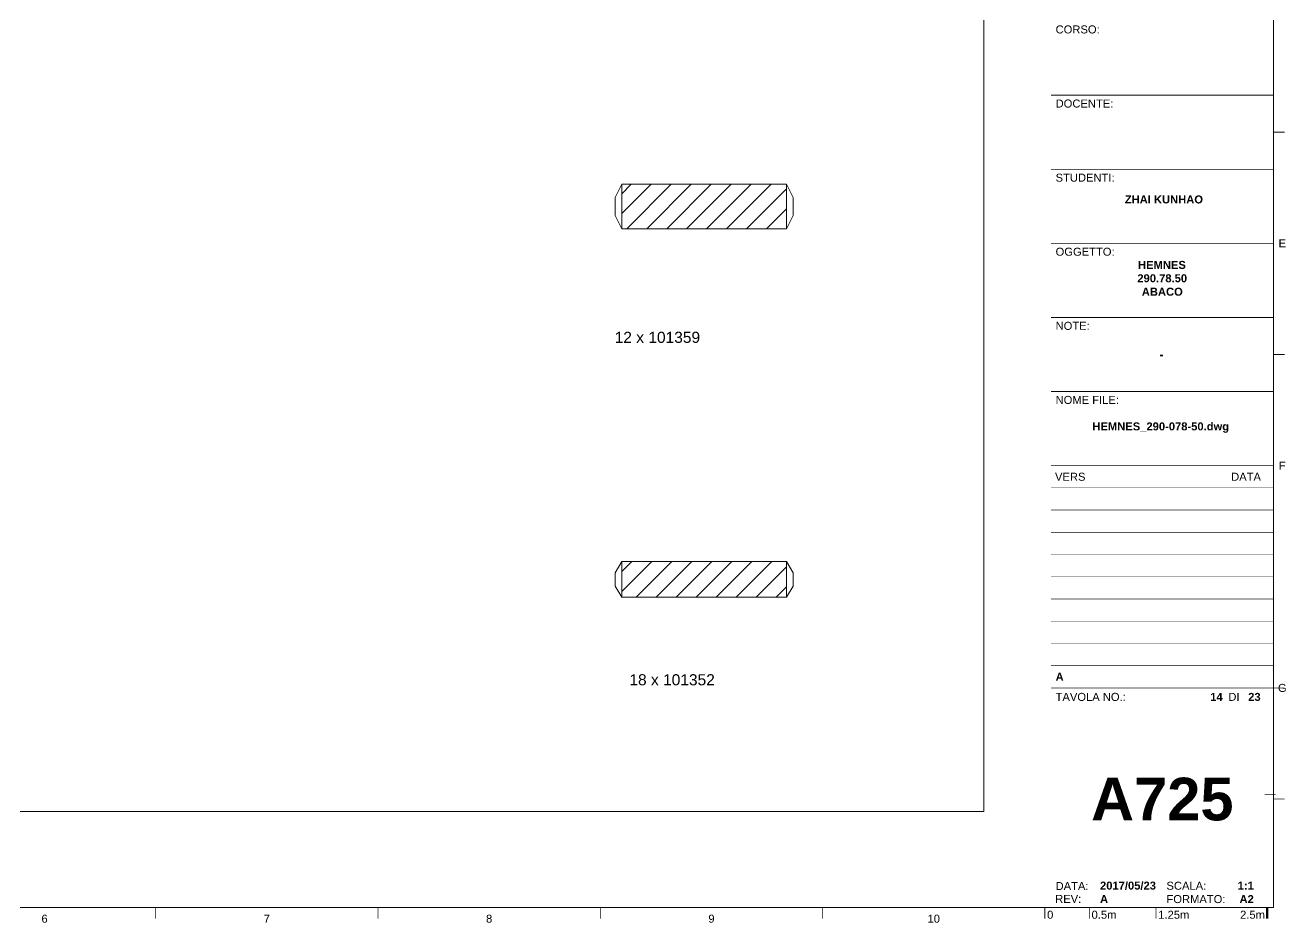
# Paper-space layout 'A725' of a CAD drawing. Header units: centimetres, sheet in millimetres. Extents: x 13 to 579, y 10 to 416.
# Drawn here: x 292.6 to 576.1, y 10.2 to 212.2 of the extents above; entities that cross this region are included whole.
import ezdxf
from ezdxf.enums import TextEntityAlignment as Align

# ---------------------------------------------------------------- set-up
doc = ezdxf.new("R2010")
doc.units = ezdxf.units.CM
for name, color, linetype, lineweight in [('A-SECT-MCUT1', 7, 'Continuous', 13), ('G-ANNO-NPLT', 2, 'Continuous', 18), ('G-ANNO-TEXT', 3, 'Continuous', 18), ('G-ANNO-TTLB', 3, 'Continuous', 18)]:
    doc.layers.add(name, color=color, linetype=linetype, lineweight=lineweight)
doc.styles.add('ARIAL', font='arial.ttf')
doc.styles.add('ARIAL-BOLD', font='arialbd.ttf')
doc.styles.add('E-ARIAL', font='arial.ttf')

# ---------------------------------------------------------------- blocks, each defined once
blk = doc.blocks.new('*U50')
at = {"layer": 'G-ANNO-TTLB'}
for points, const_width in [([(0, -2.5), (0, 0)], 0.18), ([(10, 0), (10, -2.5)], 0.18), ([(25, 0), (25, -2.5)], 0.18), ([(50, 0), (50, -2.5)], 0.48)]:
    blk.add_lwpolyline(points, dxfattribs=dict(at, const_width=const_width))
at = {"layer": 'G-ANNO-TEXT', "style": 'E-ARIAL'}
blk.add_text('0', height=1.8, dxfattribs=at).set_placement((1.2, -0.7), align=Align.TOP_CENTER)
for s, p in [('0.5m', (10.5, -2.5)), ('1.25m', (25.5, -2.5))]:
    blk.add_text(s, height=1.8, dxfattribs=at).set_placement(p)
blk.add_text('2.5m', height=1.8, dxfattribs=at).set_placement((49.5, -2.5), align=Align.RIGHT)
blk = doc.blocks.new('BLOCK_TITLE')
at = {"layer": 'G-ANNO-TTLB'}
for points, const_width in [([(0, 183.33), (-50, 183.33)], 0.18), ([(0, 166.67), (-50, 166.67)], 0.18), ([(-50, 166.67), (0, 166.67)], 0.18), ([(-50, 150), (0, 150)], 0.18), ([(-50, 150), (0, 150)], 0.18), ([(-50, 150), (0, 150)], 0.18), ([(-50, 150), (0, 150)], 0.18), ([(-50, 133.33), (0, 133.33)], 0.18), ([(-50, 116.67), (0, 116.67)], 0.18), ([(-50, 116.67), (0, 116.67)], 0.18), ([(-50, 100), (0, 100)], 0.18), ([(-50, 95), (0, 95)], 0.12), ([(-50, 90), (0, 90)], 0.12), ([(-50, 85), (0, 85)], 0.12), ([(-50, 80), (0, 80)], 0.12), ([(-50, 75), (0, 75)], 0.12), ([(-50, 70), (0, 70)], 0.12), ([(-50, 65), (0, 65)], 0.12), ([(-50, 60), (0, 60)], 0.12), ([(-50, 55), (0, 55)], 0.12), ([(-50, 50), (0, 50)], 0.18), ([(-50, 50), (0, 50)], 0.18)]:
    blk.add_lwpolyline(points, dxfattribs=dict(at, const_width=const_width))
at = {"layer": 'G-ANNO-TTLB', "const_width": 0.18, "flags": 128}
blk.add_lwpolyline([(2.5, 50), (0, 50)], dxfattribs=at)
blk.add_lwpolyline([(2.5, 50), (0, 50)], dxfattribs=at)
at = {"layer": 'G-ANNO-TEXT', "style": 'ARIAL'}
for s, p in [('CORSO:', (-49, 199.02)), ('DOCENTE:', (-49, 182.35)), ('STUDENTI:', (-49, 165.68)), ('OGGETTO:', (-49, 149.02)), ('NOTE:', (-49, 132.35)), ('NOME FILE:', (-49, 115.68)), ('TAVOLA NO.:', (-49, 48.88))]:
    blk.add_text(s, height=1.8, dxfattribs=at).set_placement(p, align=Align.TOP_LEFT)
for s, p in [('VERS', (-49.13, 97.5)), ('DI', (-10.14, 47.99)), ('DATA:', (-49, 5.44)), ('SCALA:', (-24.06, 5.5)), ('REV:', (-49.1, 2.54)), ('FORMATO:', (-24.06, 2.5))]:
    blk.add_text(s, height=1.8, dxfattribs=at).set_placement(p, align=Align.MIDDLE_LEFT)
blk.add_text('DATA', height=1.8, dxfattribs=at).set_placement((-2.81, 97.5), align=Align.MIDDLE_RIGHT)
at = {"layer": 'G-ANNO-TEXT', "style": 'ARIAL-BOLD'}
for tag, p, height in [('PROJECT_TITLE_001', (-41.2, 228.22), 3.6), ('PROJECT_TITLE_002', (-36.08, 222.16), 3.6), ('PROJECT_TITLE_003', (-34.58, 216.1), 3.6), ('STUDENTS_001', (-30.84, 153.05), 1.8), ('DRAWING_TITLE_001', (-32.36, 142.66), 1.8), ('NOTES_001', (-25.17, 124.1), 1.8), ('FILENAME_001', (-38.65, 109.01), 1.8)]:
    blk.add_attdef(tag, p, '', height=height, dxfattribs=at)
at = {"layer": 'G-ANNO-TEXT', "style": 'ARIAL-BOLD', "flags": 2}
for tag, p in [('CLASS_001', (-38.72, 194.27)), ('CLASS_002', (-34.96, 191.24)), ('PROFESSOR_001', (-35.55, 175.36))]:
    blk.add_attdef(tag, p, '', height=1.8, dxfattribs=at)
at = {"layer": 'G-ANNO-TEXT', "style": 'ARIAL-BOLD'}
for tag, p in [('VERSION_9', (-49, 92.5)), ('VERSION_8', (-49, 87.5)), ('VERSION_7', (-49, 82.5)), ('VERSION_6', (-49, 77.5)), ('VERSION_5', (-49, 72.5)), ('VERSION_4', (-49, 67.5)), ('VERSION_3', (-49, 62.5)), ('VERSION_2', (-49, 57.5)), ('VERSION_1', (-49, 52.5)), ('SHEET_TOTAL', (-5.68, 47.98)), ('DATE', (-39.01, 5.53)), ('REV', (-39.01, 2.51))]:
    blk.add_attdef(tag, text='', height=1.8, dxfattribs=at).set_placement(p, align=Align.MIDDLE_LEFT)
for tag, p in [('DATA_9', (-2.81, 92.5)), ('DATA_8', (-2.81, 87.5)), ('DATA_7', (-2.81, 82.5)), ('DATA_6', (-2.81, 77.5)), ('DATA_5', (-2.81, 72.5)), ('DATA_4', (-2.81, 67.5)), ('DATA_3', (-2.81, 62.5)), ('DATA_2', (-2.81, 57.5)), ('DATA_1', (-2.81, 52.5)), ('SHEET_COPY', (-11.42, 47.98)), ('SCALE', (-4.42, 5.53))]:
    blk.add_attdef(tag, text='', height=1.8, dxfattribs=at).set_placement(p, align=Align.MIDDLE_RIGHT)
blk.add_attdef('SHEET', text='', height=9.6, dxfattribs=at).set_placement((-25, 25), align=Align.MIDDLE_CENTER)

psp = doc.layouts.new('A725')

# ---------------------------------------------------------------- hatches: boundary and pattern name
at = {"layer": 'A-SECT-MCUT1'}
h = psp.add_hatch(dxfattribs=at)
h.set_pattern_fill('ANSI31', color=256)
h.set_pattern_definition([(45, (-7043.2246, 112.951), (-2.245064, 2.245064), [])])
h.paths.add_polyline_path([(463.79, 166.36), (463.79, 176.36), (426.79, 176.36), (426.79, 166.36)])
h = psp.add_hatch(dxfattribs=at)
h.set_pattern_fill('ANSI31', color=256)
h.set_pattern_definition([(45, (-7041.322, 61.2603), (-2.245064, 2.245064), [])])
h.paths.add_polyline_path([(426.79, 91.48), (426.79, 83.48), (463.79, 83.48), (463.79, 91.48)])

# ---------------------------------------------------------------- linework, layer by layer
for p, q in [((426.79, 176.36), (425.29, 173.36)), ((426.79, 176.36), (426.79, 166.36)), ((426.79, 176.36), (463.79, 176.36)), ((463.79, 176.36), (463.79, 166.36)), ((463.79, 176.36), (465.29, 173.36)), ((425.29, 173.36), (425.29, 169.36)), ((465.29, 169.36), (465.29, 173.36)), ((425.29, 169.36), (426.79, 166.36)), ((465.29, 169.36), (463.79, 166.36)), ((426.79, 166.36), (463.79, 166.36)), ((425.29, 88.98), (426.79, 91.48)), ((426.79, 91.48), (426.79, 83.48)), ((426.79, 91.48), (463.79, 91.48)), ((463.79, 91.48), (463.79, 83.48)), ((463.79, 91.48), (465.29, 88.98)), ((425.29, 88.98), (425.29, 85.98)), ((465.29, 85.98), (465.29, 88.98)), ((425.29, 85.98), (426.79, 83.48)), ((465.29, 85.98), (463.79, 83.48)), ((426.79, 83.48), (463.79, 83.48))]:
    psp.add_line(p, q, dxfattribs=at)
at = {"layer": 'G-ANNO-NPLT'}
psp.add_lwpolyline([(46.13, 378.44), (508.22, 378.44), (508.22, 35.27), (46.13, 35.27)], close=True, dxfattribs=at)
at = {"layer": 'G-ANNO-TTLB'}
for p, q in [((573.33, 13.66), (573.33, 412.08)), ((15.92, 13.66), (573.33, 13.66))]:
    psp.add_line(p, q, dxfattribs=at)
at = {"layer": 'G-ANNO-TTLB', "const_width": 0.18, "flags": 128}
for points in [[(575.83, 188.08), (573.33, 188.08)], [(575.83, 138.08), (573.33, 138.08)], [(573.85, 39.07), (571.35, 39.07)], [(575.83, 38.08), (573.33, 38.08)], [(321.92, 13.66), (321.92, 11.16)], [(371.92, 13.66), (371.92, 11.16)], [(421.92, 13.66), (421.92, 11.16)], [(471.92, 13.66), (471.92, 11.16)], [(521.92, 13.66), (521.92, 11.16)], [(571.92, 13.66), (571.92, 11.16)]]:
    psp.add_lwpolyline(points, dxfattribs=at)

# ---------------------------------------------------------------- block references
psp.add_blockref('*U50', (521.92, 13.66))

# ---------------------------------------------------------------- texts
at = {"layer": 'G-ANNO-TEXT', "style": 'ARIAL'}
for s, p in [('E', (575.32, 163.08)), ('F', (575.32, 113.08)), ('G', (575.32, 63.08)), ('6', (296.92, 11.17)), ('7', (346.92, 11.17)), ('8', (396.92, 11.17)), ('9', (446.92, 11.17)), ('10', (496.92, 11.17))]:
    psp.add_text(s, height=1.8, dxfattribs=at).set_placement(p, align=Align.MIDDLE_CENTER)
at = {"layer": 'G-ANNO-TEXT', "char_height": 2.5, "attachment_point": 1}
for s, insert in [('{\\fArial|b0|i0|c0|p34;12 x 101359}', (425.15, 143.19)), ('{\\fArial|b0|i0|c0|p34;18 x 101352}', (428.46, 66.16))]:
    psp.add_mtext_dynamic_manual_height_columns(s, width=76.0455, gutter_width=1, heights=[0], dxfattribs=dict(at, insert=insert))

# ---------------------------------------------------------------- next in the draw order: block references
ref = psp.add_blockref('BLOCK_TITLE', (573.33, 13.08))
ref.add_attrib('SHEET_COPY', '14', dxfattribs={"layer": 'G-ANNO-TEXT', "height": 1.8, "style": 'ARIAL-BOLD'}).set_placement((561.91, 61.06), align=Align.MIDDLE_RIGHT)
ref.add_attrib('SHEET_TOTAL', '23', dxfattribs={"layer": 'G-ANNO-TEXT', "height": 1.8, "style": 'ARIAL-BOLD'}).set_placement((567.65, 61.06), align=Align.MIDDLE_LEFT)
ref.add_attrib('SCALE', '1:1', dxfattribs={"layer": 'G-ANNO-TEXT', "height": 1.8, "style": 'ARIAL-BOLD'}).set_placement((568.92, 18.61), align=Align.MIDDLE_RIGHT)
ref.add_attrib('REV', 'A', dxfattribs={"layer": 'G-ANNO-TEXT', "height": 1.8, "style": 'ARIAL-BOLD'}).set_placement((534.32, 15.59), align=Align.MIDDLE_LEFT)
ref.add_attrib('DATE', '2017/05/23', dxfattribs={"layer": 'G-ANNO-TEXT', "height": 1.8, "style": 'ARIAL-BOLD'}).set_placement((534.32, 18.61), align=Align.MIDDLE_LEFT)
ref.add_attrib('SHEET', 'A725', dxfattribs={"layer": 'G-ANNO-TEXT', "height": 9.6, "style": 'ARIAL-BOLD'}).set_placement((548.33, 38.08), align=Align.MIDDLE_CENTER)
ref.add_attrib('VERSION_1', 'A', dxfattribs={"layer": 'G-ANNO-TEXT', "height": 1.8, "style": 'ARIAL-BOLD'}).set_placement((524.33, 65.58), align=Align.MIDDLE_LEFT)
ref.add_attrib('FILENAME_001', 'HEMNES_290-078-50.dwg', (532.61, 121.01), dxfattribs={"layer": 'G-ANNO-TEXT', "height": 1.8, "style": 'ARIAL-BOLD'})
ref.add_attrib('NOTES_001', '-', (547.74, 137.18), dxfattribs={"layer": 'G-ANNO-TEXT', "height": 1.8, "style": 'ARIAL-BOLD'})
ref.add_attrib('DRAWING_TITLE_001', 'HEMNES', (542.87, 157.33), dxfattribs={"layer": 'G-ANNO-TEXT', "height": 1.8, "style": 'ARIAL-BOLD'})
ref.add_attrib('STUDENTS_001', 'ZHAI KUNHAO', (539.89, 172.06), dxfattribs={"layer": 'G-ANNO-TEXT', "height": 1.8, "style": 'ARIAL-BOLD'})
ref.add_attrib('A1', 'A2', (565.7, 14.68), dxfattribs={"layer": 'G-ANNO-TEXT', "height": 1.8, "style": 'ARIAL-BOLD'})
ref.add_attrib('DRAWING_TITLE_002', '290.78.50', (542.72, 154.33), dxfattribs={"layer": 'G-ANNO-TEXT', "height": 1.8, "style": 'ARIAL-BOLD'})
ref.add_attrib('DRAWING_TITLE_003', 'ABACO', (543.72, 151.3), dxfattribs={"layer": 'G-ANNO-TEXT', "height": 1.8, "style": 'ARIAL-BOLD'})

doc.saveas('drawing.dxf')
